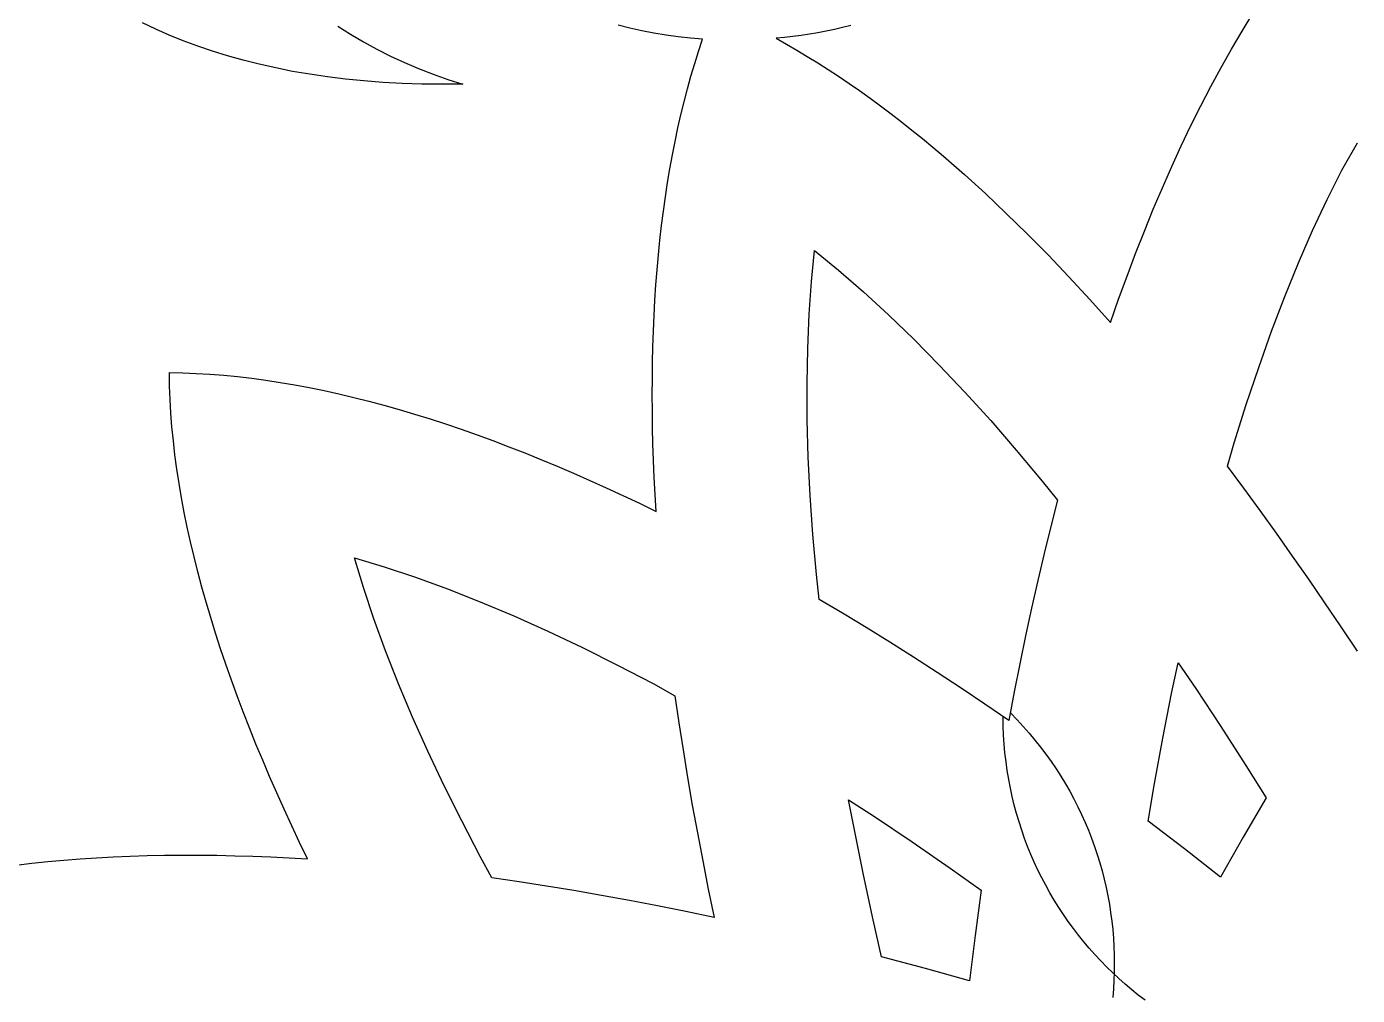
# Model space of a CAD drawing. Extents: x -5 to 96, y -47 to 131.
# Drawn here: x 26.8 to 45.28, y 49.99 to 63.44 of the extents above; entities that cross this region are included whole.
import ezdxf

# ---------------------------------------------------------------- set-up
doc = ezdxf.new("R2010")
doc.units = 0
doc.header["$MEASUREMENT"] = 0
doc.layers.add('LAYER_1', color=18, linetype='CONTINUOUS')

msp = doc.modelspace()

# ---------------------------------------------------------------- linework, layer by layer
at = {"layer": 'LAYER_1'}
for points in [[(38.248, 63.455), (38.135, 63.427), (38.021, 63.401), (37.907, 63.376), (37.792, 63.355), (37.676, 63.335), (37.561, 63.318), (37.444, 63.303), (37.328, 63.29), (37.211, 63.279), (37.355, 63.198), (37.5, 63.115), (37.645, 63.028), (37.79, 62.939), (37.935, 62.846), (38.08, 62.751), (38.225, 62.653), (38.371, 62.552), (38.516, 62.448), (38.662, 62.341), (38.807, 62.231), (38.953, 62.119), (39.098, 62.004), (39.244, 61.886), (39.39, 61.766), (39.535, 61.642), (39.826, 61.388), (40.117, 61.124), (40.408, 60.849), (40.698, 60.565), (40.988, 60.271), (41.278, 59.967), (41.567, 59.655), (41.855, 59.333), (41.968, 59.658), (42.085, 59.978), (42.203, 60.293), (42.325, 60.602), (42.449, 60.906), (42.576, 61.205), (42.705, 61.498), (42.837, 61.785), (42.971, 62.066), (43.108, 62.341), (43.248, 62.61), (43.39, 62.873), (43.535, 63.13), (43.683, 63.38), (43.833, 63.623)], [(38.248, 63.455), (38.135, 63.427), (38.021, 63.401), (37.907, 63.376), (37.792, 63.355), (37.676, 63.335), (37.561, 63.318), (37.444, 63.303), (37.328, 63.29), (37.211, 63.279), (37.355, 63.198), (37.5, 63.115), (37.645, 63.028), (37.79, 62.939), (37.935, 62.846), (38.08, 62.751), (38.225, 62.653), (38.371, 62.552), (38.516, 62.448), (38.662, 62.341), (38.807, 62.231), (38.953, 62.119), (39.098, 62.004), (39.244, 61.886), (39.39, 61.766), (39.535, 61.642), (39.826, 61.388), (40.117, 61.124), (40.408, 60.849), (40.698, 60.565), (40.988, 60.271), (41.278, 59.967), (41.567, 59.655), (41.855, 59.333), (41.968, 59.658), (42.085, 59.978), (42.203, 60.293), (42.325, 60.602), (42.449, 60.906), (42.576, 61.205), (42.705, 61.498), (42.837, 61.785), (42.971, 62.066), (43.108, 62.341), (43.248, 62.61), (43.39, 62.873), (43.535, 63.13), (43.683, 63.38), (43.833, 63.623)], [(26.658, 51.802), (26.877, 51.828), (27.098, 51.851), (27.322, 51.871), (27.548, 51.889), (27.777, 51.904), (28.008, 51.916), (28.242, 51.926), (28.478, 51.934), (28.717, 51.939), (28.958, 51.941), (29.202, 51.941), (29.447, 51.938), (29.695, 51.933), (29.945, 51.925), (30.197, 51.915), (30.451, 51.902), (30.707, 51.887), (30.596, 52.118), (30.487, 52.348), (30.381, 52.578), (30.278, 52.806), (30.179, 53.033), (30.083, 53.259), (29.989, 53.483), (29.899, 53.707), (29.812, 53.929), (29.729, 54.151), (29.649, 54.37), (29.572, 54.589), (29.498, 54.806), (29.428, 55.022), (29.361, 55.237), (29.298, 55.45), (29.238, 55.662), (29.182, 55.872), (29.13, 56.081), (29.081, 56.288), (29.035, 56.493), (28.994, 56.697), (28.956, 56.899), (28.922, 57.1), (28.891, 57.298), (28.864, 57.495), (28.842, 57.69), (28.823, 57.884), (28.808, 58.075), (28.797, 58.265), (28.79, 58.452), (28.787, 58.638), (28.972, 58.635), (29.16, 58.628), (29.35, 58.617), (29.542, 58.602), (29.735, 58.583), (29.931, 58.56), (30.128, 58.533), (30.327, 58.503), (30.527, 58.469), (30.73, 58.431), (30.934, 58.389), (31.14, 58.343), (31.347, 58.294), (31.556, 58.241), (31.766, 58.185), (31.978, 58.125), (32.191, 58.062), (32.406, 57.995), (32.622, 57.925), (32.84, 57.851), (33.059, 57.774), (33.279, 57.694), (33.501, 57.61), (33.723, 57.523), (33.947, 57.432), (34.172, 57.339), (34.398, 57.242), (34.626, 57.143), (34.854, 57.04), (35.083, 56.934), (35.314, 56.825), (35.545, 56.712), (35.519, 57.184), (35.51, 57.417), (35.502, 57.648), (35.497, 57.878), (35.493, 58.106), (35.492, 58.331), (35.493, 58.555), (35.496, 58.777), (35.501, 58.997), (35.508, 59.215), (35.518, 59.431), (35.529, 59.644), (35.543, 59.856), (35.559, 60.065), (35.578, 60.273), (35.599, 60.478), (35.621, 60.681), (35.647, 60.881), (35.674, 61.079), (35.704, 61.275), (35.737, 61.469), (35.771, 61.66), (35.808, 61.848), (35.848, 62.034), (35.889, 62.218), (35.933, 62.399), (35.98, 62.578), (36.029, 62.753), (36.081, 62.927), (36.135, 63.097), (36.191, 63.265), (36.022, 63.28), (35.853, 63.3), (35.684, 63.324), (35.516, 63.352), (35.349, 63.384), (35.182, 63.421), (35.017, 63.462)], [(26.658, 51.802), (26.877, 51.828), (27.098, 51.851), (27.322, 51.871), (27.548, 51.889), (27.777, 51.904), (28.008, 51.916), (28.242, 51.926), (28.478, 51.934), (28.717, 51.939), (28.958, 51.941), (29.202, 51.941), (29.447, 51.938), (29.695, 51.933), (29.945, 51.925), (30.197, 51.915), (30.451, 51.902), (30.707, 51.887), (30.596, 52.118), (30.487, 52.348), (30.381, 52.578), (30.278, 52.806), (30.179, 53.033), (30.083, 53.259), (29.989, 53.483), (29.899, 53.707), (29.812, 53.929), (29.729, 54.151), (29.649, 54.37), (29.572, 54.589), (29.498, 54.806), (29.428, 55.022), (29.361, 55.237), (29.298, 55.45), (29.238, 55.662), (29.182, 55.872), (29.13, 56.081), (29.081, 56.288), (29.035, 56.493), (28.994, 56.697), (28.956, 56.899), (28.922, 57.1), (28.891, 57.298), (28.864, 57.495), (28.842, 57.69), (28.823, 57.884), (28.808, 58.075), (28.797, 58.265), (28.79, 58.452), (28.787, 58.638), (28.972, 58.635), (29.16, 58.628), (29.35, 58.617), (29.542, 58.602), (29.735, 58.583), (29.931, 58.56), (30.128, 58.533), (30.327, 58.503), (30.527, 58.469), (30.73, 58.431), (30.934, 58.389), (31.14, 58.343), (31.347, 58.294), (31.556, 58.241), (31.766, 58.185), (31.978, 58.125), (32.191, 58.062), (32.406, 57.995), (32.622, 57.925), (32.84, 57.851), (33.059, 57.774), (33.279, 57.694), (33.501, 57.61), (33.723, 57.523), (33.947, 57.432), (34.172, 57.339), (34.398, 57.242), (34.626, 57.143), (34.854, 57.04), (35.083, 56.934), (35.314, 56.825), (35.545, 56.712), (35.519, 57.184), (35.51, 57.417), (35.502, 57.648), (35.497, 57.878), (35.493, 58.106), (35.492, 58.331), (35.493, 58.555), (35.496, 58.777), (35.501, 58.997), (35.508, 59.215), (35.518, 59.431), (35.529, 59.644), (35.543, 59.856), (35.559, 60.065), (35.578, 60.273), (35.599, 60.478), (35.621, 60.681), (35.647, 60.881), (35.674, 61.079), (35.704, 61.275), (35.737, 61.469), (35.771, 61.66), (35.808, 61.848), (35.848, 62.034), (35.889, 62.218), (35.933, 62.399), (35.98, 62.578), (36.029, 62.753), (36.081, 62.927), (36.135, 63.097), (36.191, 63.265), (36.022, 63.28), (35.853, 63.3), (35.684, 63.324), (35.516, 63.352), (35.349, 63.384), (35.182, 63.421), (35.017, 63.462)], [(31.125, 63.447), (31.301, 63.336), (31.482, 63.229), (31.667, 63.128), (31.857, 63.032), (32.05, 62.942), (32.247, 62.858), (32.448, 62.78), (32.653, 62.708), (32.861, 62.643), (32.574, 62.64), (32.294, 62.643), (32.02, 62.652), (31.751, 62.666), (31.489, 62.687), (31.232, 62.712), (30.981, 62.743), (30.736, 62.779), (30.497, 62.82), (30.263, 62.867), (30.035, 62.918), (29.813, 62.974), (29.596, 63.035), (29.385, 63.1), (29.18, 63.17), (28.98, 63.245), (28.786, 63.323), (28.598, 63.406), (28.414, 63.493)], [(31.125, 63.447), (31.301, 63.336), (31.482, 63.229), (31.667, 63.128), (31.857, 63.032), (32.05, 62.942), (32.247, 62.858), (32.448, 62.78), (32.653, 62.708), (32.861, 62.643), (32.574, 62.64), (32.294, 62.643), (32.02, 62.652), (31.751, 62.666), (31.489, 62.687), (31.232, 62.712), (30.981, 62.743), (30.736, 62.779), (30.497, 62.82), (30.263, 62.867), (30.035, 62.918), (29.813, 62.974), (29.596, 63.035), (29.385, 63.1), (29.18, 63.17), (28.98, 63.245), (28.786, 63.323), (28.598, 63.406), (28.414, 63.493)], [(45.283, 54.774), (45.058, 55.11), (44.833, 55.442), (44.609, 55.769), (44.383, 56.092), (44.158, 56.411), (43.932, 56.725), (43.705, 57.034), (43.477, 57.338), (43.572, 57.663), (43.74, 58.194), (43.913, 58.711), (44.092, 59.212), (44.276, 59.696), (44.467, 60.162), (44.661, 60.61), (44.861, 61.04), (45.066, 61.45), (45.283, 61.829)], [(45.283, 54.774), (45.058, 55.11), (44.833, 55.442), (44.609, 55.769), (44.383, 56.092), (44.158, 56.411), (43.932, 56.725), (43.705, 57.034), (43.477, 57.338), (43.572, 57.663), (43.74, 58.194), (43.913, 58.711), (44.092, 59.212), (44.276, 59.696), (44.467, 60.162), (44.661, 60.61), (44.861, 61.04), (45.066, 61.45), (45.283, 61.829)], [(42.334, 49.927), (42.241, 49.999), (42.149, 50.073), (42.059, 50.149), (41.971, 50.228), (41.885, 50.308), (41.801, 50.39), (41.719, 50.474), (41.638, 50.561), (41.56, 50.649), (41.484, 50.739), (41.41, 50.831), (41.339, 50.924), (41.269, 51.02), (41.202, 51.117), (41.137, 51.216), (41.074, 51.316), (41.014, 51.418), (40.956, 51.522), (40.901, 51.627), (40.848, 51.733), (40.797, 51.841), (40.75, 51.951), (40.704, 52.061), (40.662, 52.173), (40.622, 52.287), (40.585, 52.402), (40.55, 52.517), (40.519, 52.634), (40.49, 52.753), (40.464, 52.872), (40.441, 52.992), (40.421, 53.114), (40.404, 53.236), (40.389, 53.359), (40.378, 53.483), (40.37, 53.608), (40.366, 53.734), (40.364, 53.861)], [(40.469, 53.91), (40.558, 53.819), (40.643, 53.726), (40.726, 53.632), (40.806, 53.537), (40.883, 53.439), (40.958, 53.341), (41.03, 53.241), (41.098, 53.139), (41.164, 53.036), (41.228, 52.932), (41.288, 52.827), (41.346, 52.721), (41.4, 52.613), (41.452, 52.505), (41.501, 52.395), (41.548, 52.285), (41.591, 52.174), (41.632, 52.061), (41.67, 51.949), (41.705, 51.835), (41.737, 51.721), (41.767, 51.606), (41.794, 51.491), (41.817, 51.375), (41.839, 51.258), (41.857, 51.142), (41.872, 51.025), (41.885, 50.907), (41.895, 50.79), (41.902, 50.672), (41.906, 50.554), (41.907, 50.437), (41.906, 50.319), (41.902, 50.201), (41.895, 50.083), (41.885, 49.966)], [(40.469, 53.91), (40.558, 53.819), (40.643, 53.726), (40.726, 53.632), (40.806, 53.537), (40.883, 53.439), (40.958, 53.341), (41.03, 53.241), (41.098, 53.139), (41.164, 53.036), (41.228, 52.932), (41.288, 52.827), (41.346, 52.721), (41.4, 52.613), (41.452, 52.505), (41.501, 52.395), (41.548, 52.285), (41.591, 52.174), (41.632, 52.061), (41.67, 51.949), (41.705, 51.835), (41.737, 51.721), (41.767, 51.606), (41.794, 51.491), (41.817, 51.375), (41.839, 51.258), (41.857, 51.142), (41.872, 51.025), (41.885, 50.907), (41.895, 50.79), (41.902, 50.672), (41.906, 50.554), (41.907, 50.437), (41.906, 50.319), (41.902, 50.201), (41.895, 50.083), (41.885, 49.966)]]:
    msp.add_lwpolyline(points, dxfattribs=at)
for points in [[(41.118, 56.869), (41.024, 56.501), (40.933, 56.128), (40.844, 55.751), (40.758, 55.37), (40.675, 54.985), (40.595, 54.597), (40.517, 54.205), (40.442, 53.81), (40.11, 54.035), (39.779, 54.257), (39.449, 54.474), (39.119, 54.687), (38.79, 54.895), (38.461, 55.098), (38.134, 55.297), (37.808, 55.49), (37.771, 55.835), (37.722, 56.39), (37.684, 56.934), (37.658, 57.465), (37.644, 57.983), (37.642, 58.486), (37.65, 58.974), (37.67, 59.448), (37.703, 59.905), (37.745, 60.335), (38.078, 60.061), (38.423, 59.761), (38.772, 59.44), (39.124, 59.101), (39.478, 58.742), (39.833, 58.365), (40.191, 57.972), (40.547, 57.561), (40.906, 57.133)], [(41.118, 56.869), (41.024, 56.501), (40.933, 56.128), (40.844, 55.751), (40.758, 55.37), (40.675, 54.985), (40.595, 54.597), (40.517, 54.205), (40.442, 53.81), (40.11, 54.035), (39.779, 54.257), (39.449, 54.474), (39.119, 54.687), (38.79, 54.895), (38.461, 55.098), (38.134, 55.297), (37.808, 55.49), (37.771, 55.835), (37.722, 56.39), (37.684, 56.934), (37.658, 57.465), (37.644, 57.983), (37.642, 58.486), (37.65, 58.974), (37.67, 59.448), (37.703, 59.905), (37.745, 60.335), (38.078, 60.061), (38.423, 59.761), (38.772, 59.44), (39.124, 59.101), (39.478, 58.742), (39.833, 58.365), (40.191, 57.972), (40.547, 57.561), (40.906, 57.133)], [(35.807, 54.154), (35.861, 53.779), (35.92, 53.4), (35.982, 53.019), (36.048, 52.635), (36.118, 52.249), (36.192, 51.861), (36.27, 51.47), (36.351, 51.077), (35.957, 51.159), (35.566, 51.238), (35.176, 51.312), (34.789, 51.382), (34.404, 51.449), (34.022, 51.511), (33.643, 51.57), (33.266, 51.624), (33.104, 51.921), (32.846, 52.415), (32.603, 52.903), (32.376, 53.383), (32.164, 53.856), (31.969, 54.32), (31.79, 54.775), (31.628, 55.221), (31.483, 55.655), (31.357, 56.068), (31.77, 55.942), (32.203, 55.797), (32.648, 55.635), (33.103, 55.456), (33.568, 55.26), (34.04, 55.048), (34.521, 54.821), (35.009, 54.578), (35.503, 54.321)], [(35.807, 54.154), (35.861, 53.779), (35.92, 53.4), (35.982, 53.019), (36.048, 52.635), (36.118, 52.249), (36.192, 51.861), (36.27, 51.47), (36.351, 51.077), (35.957, 51.159), (35.566, 51.238), (35.176, 51.312), (34.789, 51.382), (34.404, 51.449), (34.022, 51.511), (33.643, 51.57), (33.266, 51.624), (33.104, 51.921), (32.846, 52.415), (32.603, 52.903), (32.376, 53.383), (32.164, 53.856), (31.969, 54.32), (31.79, 54.775), (31.628, 55.221), (31.483, 55.655), (31.357, 56.068), (31.77, 55.942), (32.203, 55.797), (32.648, 55.635), (33.103, 55.456), (33.568, 55.26), (34.04, 55.048), (34.521, 54.821), (35.009, 54.578), (35.503, 54.321)], [(44.016, 52.738), (43.698, 52.191), (43.384, 51.637), (42.882, 52.029), (42.379, 52.413), (42.467, 52.934), (42.581, 53.564), (42.704, 54.185), (42.793, 54.611), (43.038, 54.252), (43.388, 53.724), (43.736, 53.186)], [(44.016, 52.738), (43.698, 52.191), (43.384, 51.637), (42.882, 52.029), (42.379, 52.413), (42.467, 52.934), (42.581, 53.564), (42.704, 54.185), (42.793, 54.611), (43.038, 54.252), (43.388, 53.724), (43.736, 53.186)], [(39.897, 50.197), (39.285, 50.366), (38.676, 50.528), (38.558, 51.042), (38.423, 51.669), (38.298, 52.29), (38.219, 52.709), (38.576, 52.476), (39.101, 52.123), (39.628, 51.759), (40.059, 51.452), (39.975, 50.827)], [(39.897, 50.197), (39.285, 50.366), (38.676, 50.528), (38.558, 51.042), (38.423, 51.669), (38.298, 52.29), (38.219, 52.709), (38.576, 52.476), (39.101, 52.123), (39.628, 51.759), (40.059, 51.452), (39.975, 50.827)]]:
    msp.add_lwpolyline(points, close=True, dxfattribs=at)

doc.saveas('drawing.dxf')
